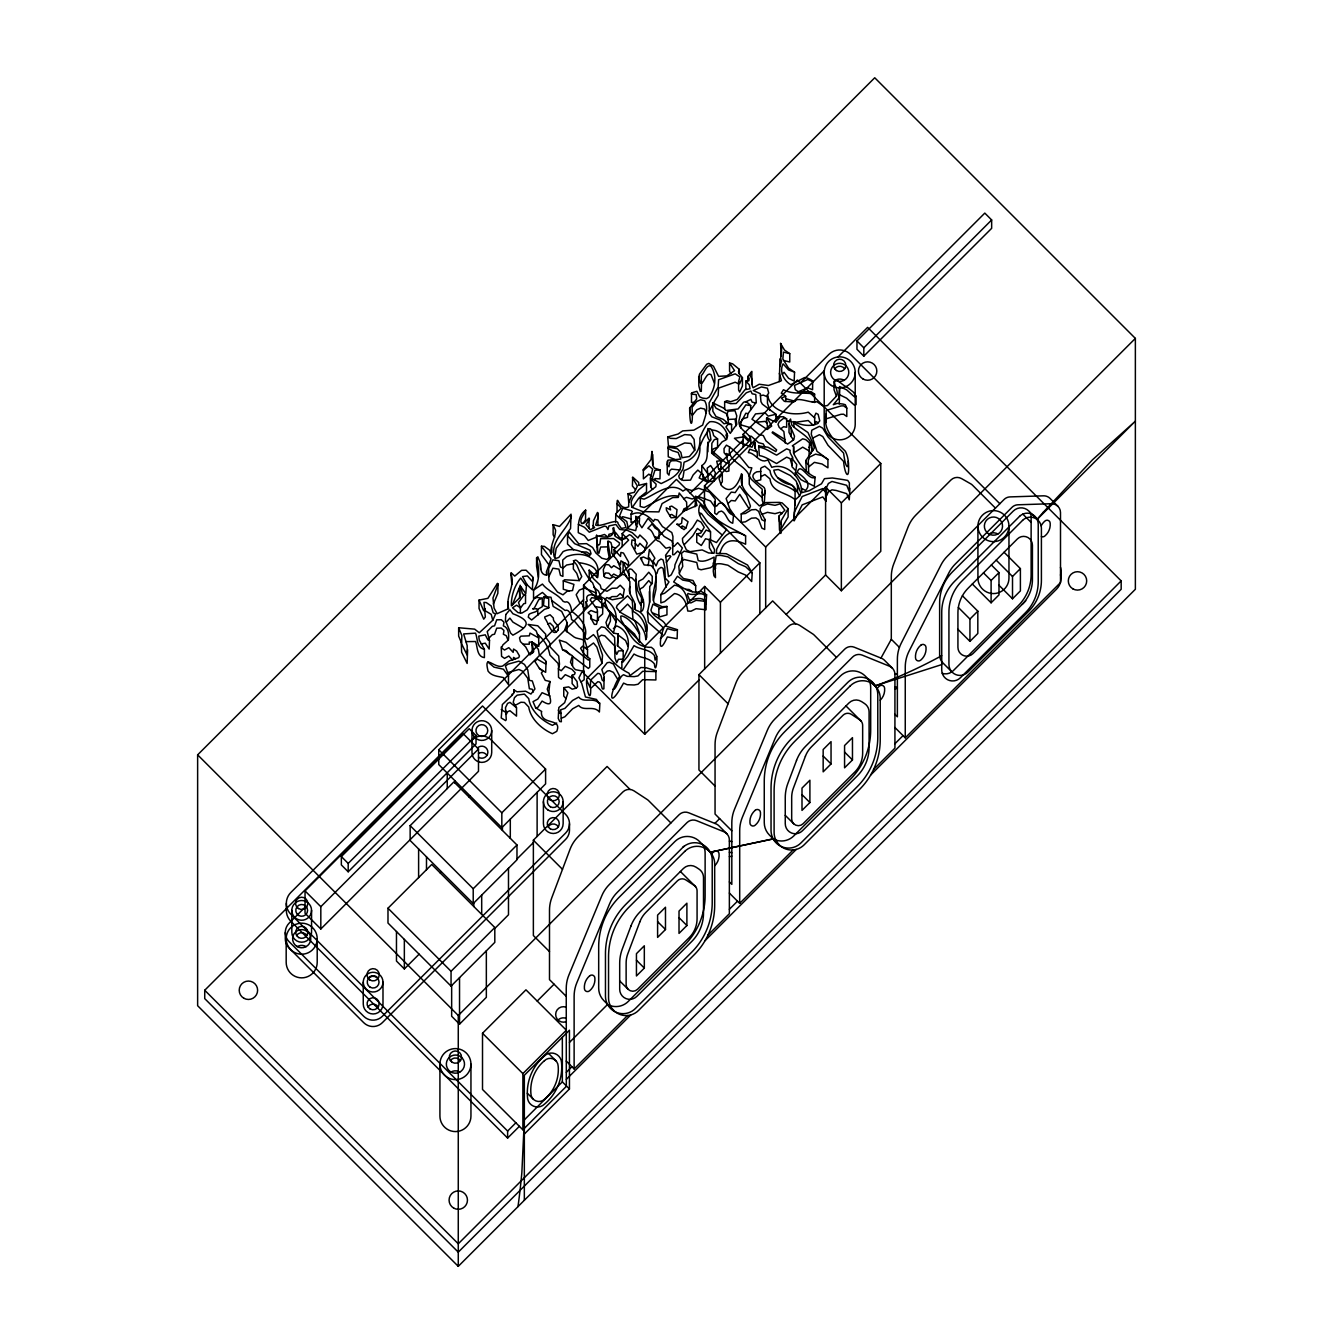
<?xml version="1.0" encoding="UTF-8"?>
<svg xmlns="http://www.w3.org/2000/svg" width="1333" height="1333" viewBox="0 0 1333 1333"><rect width="100%" height="100%" fill="white"/><g stroke="black" fill="none" stroke-linecap="round" stroke-linejoin="round"><path stroke-width="1.5" d="M629.892 593.652L629.892 581.588L625.127 575.173L622.494 574.306L616.846 578.389L613.313 576.706L609.947 578.655L604.749 577.272L603.882 575.823L603.299 569.574L605.599 564.542L608.864 564.842L611.464 567.708L613.763 565.709L619.645 569.258L620.445 568.108L617.429 560.576L611.697 553.028L611.747 545.514L610.914 542.581L608.448 541.081L607.665 549.579L609.364 558.277M801.333 488.211L805.449 490.411C812.613 483.829 802.583 476.164 797.317 472.332C800.3 460.885 808.664 481.596 815.146 477.231C804.882 472.382 798.734 463.168 793.668 453.537L793.618 446.605L792.335 445.839L802.699 438.807L805.815 439.69L809.481 442.873L809.064 455.353M629.892 586.57C626.86 595.001 637.124 600.55 634.958 609.031L636.058 610.347C644.389 612.23 647.655 623.744 646.522 631.459L645.739 631.392C645.689 623.194 640.54 615.046 633.192 611.48L632.192 600.766L627.576 595.768L617.129 605.365L616.396 607.598L620.262 612.314L634.825 620.678L639.457 632.708L639.557 642.373L634.441 633.925L625.344 625.844M826.11 422.544L826.143 410.481L840.973 405.932L843.622 405.849L846.788 408.131L846.788 416.496L843.622 414.213L840.973 414.296L826.143 418.845M548.696 564.476L541.448 554.595L541.448 546.23L544.381 546.38L549.763 550.329L551.129 554.228C549.796 545.397 555.478 538.649 555.594 530.217L553.112 524.652L559.527 526.452L571.041 514.188L570.557 528.468L556.194 548.263L554.795 557.694M648.105 565.675L649.388 557.877L653.053 563.342M839.79 394.885L846.572 398.167L854.27 405.032L856.069 404.599L856.069 396.251L854.27 396.667L846.572 389.803L839.523 386.52L838.707 398.234L833.292 404.732L837.241 403.382L843.006 404.066L845.339 404.732L846.788 408.131M779.322 381.555L779.738 367.042L781.571 361.076C778.872 357.444 783.671 349.729 780.571 343.431L784.487 350.046L789.753 353.645L789.753 362.009L783.921 360.527M640.69 604.849C634.941 595.934 635.274 584.437 636.274 574.306L631.842 569.424L629.859 568.874L628.676 569.924L629.226 575.506C627.726 570.941 618.779 556.511 628.376 565.809L628.593 562.059L623.461 553.045L620.911 552.445L620.511 556.444L614.063 549.546L619.162 544.914L619.562 542.998L613.597 538.565L600.633 538.665L599.85 544.131L598.9 544.964L597.017 544.097L597.534 552.129M792.319 485.545L795.718 488.944C798.317 497.509 798.317 483.462 795.718 480.58L790.386 475.548L778.305 469.516L773.79 470.166C775.689 478.664 783.621 483.629 791.685 484.929L793.951 487.195L795.068 491.327C786.753 483.896 771.64 484.496 770.007 470.566L764.859 466.2L761.693 467.583L760.71 468.416L760.776 479.847L755.994 481.013M826.143 413.946C822.244 430.259 835.224 441.223 845.339 451.221C851.52 463.417 846.722 477.764 843.589 453.053L828.026 436.941L822.778 428.193L819.428 426.327L811.764 430.209L811.264 434.125L816.979 451.304L827.926 459.452L827.926 467.816L822.044 464.001L814.38 462.351L808.664 466.967M653.053 567.791L653.053 561.16L654.886 558.21L649.388 549.513L648.088 559.077L643.489 557.011L640.39 557.944L644.139 564.925L650.971 565.492C662.884 575.673 649.154 590.986 654.303 603.183L662.134 606.682L666.95 606.465L666.95 614.83L658.835 617.112L658.835 608.748L659.918 607.698L652.937 604.166L650.937 610.097C653.103 618.245 664.051 618.529 666.117 626.193L677.414 629.676L677.131 638.707L667.333 636.957C657.586 658.635 659.702 637.191 663.734 628.26L647.521 612.23L649.671 601.983L649.738 586.57L652.187 583.221L652.237 576.323L648.771 572.224L643.006 578.989L638.74 581.238C637.407 591.502 647.338 600.35 642.506 610.514L640.89 611.647L641.573 597.934L637.624 590.702L635.658 579.055M763.376 503.691L762.226 500.358L762.193 489.211L751.229 479.247L749.263 475.814L751.829 467.833L748.813 467.466C742.248 459.518 735.499 449.921 726.418 445.155L724.019 448.571L724.119 452.737L727.385 456.219L726.918 459.002L728.884 462.701L728.884 471.066L726.235 471.549L720.903 467.033M513.472 659.585L513.538 657.402L515.671 658.785M652.737 489.328L650.737 487.278L650.521 477.664L652.653 469.166L648.871 465.784L643.406 470.499L643.339 469.533L651.021 459.568L651.987 451.37L652.67 464.817M740.631 427.91L740.831 422.094L742.431 418.995L747.463 417.379L747.83 413.88L756.228 402.383L755.794 394.518L752.162 393.785L750.829 391.019L746.263 392.835L736.133 403.499L730.567 403.649L724.652 401.683L724.652 409.348M795.101 505.39L795.135 499.892L799.567 496.026L800.9 493.093L797.401 483.929M791.169 436.291L789.003 432.442L789.119 421.111L790.536 419.029L791.819 425.027C799.433 433.508 816.762 438.59 810.697 453.487M617.029 511.739C617.012 486.162 617.096 512.422 628.659 506.807L628.726 502.524L631.625 496.126L627.993 493.743L628.726 502.541M538.382 577.239L536.582 566.208L536.582 557.861L537.832 556.811L538.765 559.194A23.644 23.644 0 0 1 540.032 562.243C540.798 566.992 539.848 574.84 546.747 575.189L546.58 571.557L551.029 558.827L541.448 546.23M598.417 620.212L598.417 617.729L602.633 613.98L602.849 604.882C606.132 597.717 606.365 611.53 610.397 612.647L605.965 622.428L607.215 626.643L613.813 633.192L618.295 633.925L617.379 645.639L623.178 650.704L618.445 650.921L616.729 654.37L614.963 649.638L614.63 637.507L604.815 627.476L601.4 626.827L597.134 631.009C599.6 648.771 612.23 664.934 628.993 673.198L629.826 675.198L630.809 674.981L640.84 667.516L646.105 667.733L655.903 670.749L655.886 679.963L642.706 679.663L637.974 684.262L634.158 684.979L627.093 684.695L623.561 683.096C607.331 712.272 609.614 692.793 619.678 676.264L613.43 664.051L609.631 662.301L607.198 662.701L601.833 669.499L604.099 676.381L603.899 688.744C600.7 691.227 602.899 681.18 597.784 681.73L590.702 688.411C590.919 707.956 584.637 682.596 587.12 678.23L601.883 663.451L602.533 655.203L596.901 638.757L593.485 634.608L587.203 639.423L584.67 637.507C589.036 627.127 579.288 616.662 571.507 611.181C571.574 607.948 569.341 600.1 565.092 602.099L563.143 601.366C557.844 593.735 548.08 591.519 542.431 584.071L533.55 590.136L533.55 598.484L542.431 592.435L546.797 596.501M719.87 553.578C723.652 538.099 734.266 538.932 745.614 544.247L745.614 535.883C730.517 527.068 723.852 535.249 716.787 548.996L716.238 553.312L726.268 553.712L747.546 565.025L752.229 572.94L745.697 566.742L738.232 563.592L727.901 556.844L722.186 555.644A15.429 15.429 0 0 0 716.188 555.644L715.021 562.959L715.471 577.622L713.938 575.773L713.272 571.207L714.138 557.094C709.539 559.46 703.591 562.659 698.192 560.543L696.759 554.111L684.079 551.129L681.513 553.345L682.746 566.408L679.263 573.107M795.218 475.331L796.717 464.501L791.985 458.369L791.985 466.733L795.451 470.416M760.776 471.482L756.761 471.832C746.68 476.564 759.01 483.596 763.359 486.828C767.175 489.044 763.542 500.791 762.226 491.994M811.797 401.55L814.613 402.499L814.613 394.135C804.316 391.969 793.535 395.035 783.437 389.736L781.305 393.168L785.687 396.201L781.455 398.134L784.354 401.35L793.818 401.983L796.967 399.633C802.416 398.867 811.28 402.699 814.63 401.933L816.979 401.783L823.361 406.165L827.493 405.532L836.491 396.084C839.823 390.586 830.842 381.505 836.341 379.888L840.906 383.104A38.14 38.14 0 0 0 847.921 387.786L853.553 392.269L856.069 396.251M597.017 546.763L596.518 535.316C602.583 537.915 616.113 538.882 612.813 528.318L613.763 527.535L615.063 536.249L621.645 540.332L629.476 534.683L631.142 535.483L635.308 539.532L635.108 548.963L634.191 548.48M764.842 519.303L764.692 521.103L761.876 519.753L758.644 511.389L755.944 509.523L751.495 509.806L745.414 513.488L741.231 513.955L741.231 522.319L745.414 521.836L751.495 518.17L755.944 517.887L758.644 519.737L761.876 528.118L764.692 529.468L764.842 519.303L760.243 510.972L760.16 508.639L761.843 506.123L767.441 503.974L775.023 505.324L780.172 503.857L784.854 510.256L779.105 515.888L779.472 529.984L780.871 533.45L781.271 520.52L788.12 508.639L782.154 502.924L779.322 502.391L765.875 502.574L759.36 505.89C751.629 497.909 737.366 487.645 742.298 474.981L741.481 473.748C738.865 483.146 731.667 496.426 721.136 485.229L718.987 478.564L722.303 473.465L718.504 468.599L716.704 461.218L720.903 460.701L720.903 469.066A5.915 5.915 0 0 1 718.854 469.149M461.218 642.239L458.652 636.091L458.652 627.743L474.665 629.143L479.28 632.758L492.843 620.178L495.626 613.913L493.21 612.847L491.227 605.998L486.262 602.549L483.962 602.383L485.329 617.012L483.729 619.178L479.047 608.481L479.047 600.117L487.911 598.334L497.459 583.371L497.859 584.92L492.96 598.017L494.11 608.165L497.109 613.697L508.623 608.614C505.057 596.851 515.738 585.504 510.889 573.873L511.056 572.657L514.771 576.089L521.586 570.341L526.118 570.224L533 577.172L532.367 589.786L526.552 584.221M465.767 641.623L475.514 641.523C477.664 646.055 476.448 656.586 484.396 657.636L484.396 649.271C476.448 648.221 477.664 637.691 475.514 633.175L463.634 633.925L467.2 645.672L467.15 655.086L461.618 643.889L461.835 635.408L458.652 627.743M604.149 677.414L603.899 680.38C600.7 682.863 602.899 672.815 597.784 673.365L590.702 680.047L590.202 687.628L586.97 680.946M596.518 537.116L588.236 540.482L584.471 535.699L578.305 532.683C578.055 524.769 578.405 515.155 585.654 510.139C584.737 514.388 578.772 519.12 581.571 523.586L584.254 522.903L589.069 518.07L589.003 528.235M652.803 454.603L652.937 465.917L654.403 468.116L660.218 469.949L659.952 478.88L654.953 478.58L654.636 480.263M715.504 566.425L716.188 564.009A15.429 15.429 0 0 1 722.186 564.009L727.901 565.209L738.232 571.957L745.697 575.106L751.679 581.538L752.229 572.94M757.294 457.352L757.294 451.904L749.763 449.204L748.296 452.537C754.861 453.07 758.094 461.051 764.592 460.968L767.991 460.052L771.757 467.316C786.937 462.451 801.716 477.764 801.899 492.627L809.114 490.744L821.495 483.779L824.461 478.664L832.309 477.98L843.406 479.647L847.721 480.413L849.388 482.879L849.271 491.51L846.722 485.312L831.975 481.463L828.393 483.496L826.61 487.245L826.06 492.943L822.761 488.578L802.166 496.509L794.351 512.205L794.001 520.853L795.101 500.825M617.029 503.607L621.211 508.123L615.779 513.805L615.613 521.986M747.763 380.871L747.763 376.539L751.845 371.357L749.996 375.739C753.578 379.055 750.479 383.837 753.112 387.736L759.243 384.237L768.475 385.504L780.655 381.121L781.421 380.538L779.322 373.357M571.407 516.021C567.475 530.517 550.579 539.199 554.095 556.561L555.344 558.577L558.777 557.461L563.109 551.595C571.974 547.097 581.538 551.179 589.203 555.761L591.036 553.678L589.986 550.179L574.64 543.664L567.541 535.716L569.258 532.034L578.805 543.881L586.57 543.647L592.568 547.463L595.934 553.045L601.816 558.227L606.815 559.443L610.431 556.577L607.665 541.215M551.829 552.479L551.795 547.063M726.468 423.444L726.318 421.894L723.202 419.378L715.971 416.496L712.838 411.197L712.838 402.833L724.052 408.315L725.968 410.531L738.082 408.948L743.547 402.283L745.58 401.616L748.13 403.199L750.696 405.599L745.847 404.849L741.048 412.03L738.982 420.528C737.849 433.042 755.794 432.325 749.629 446.705M593.068 528.368L593.468 520.736L597.467 512.455L597.934 517.704L595.668 525.069C600.516 527.685 618.612 517.271 618.045 523.686L621.361 528.418L626.077 527.551L624.277 522.486L615.613 514.388M741.998 485.229L742.298 474.981M493.327 604.132L497.859 593.285L497.975 583.637M653.42 600.383L655.953 589.303L656.269 576.356M635.308 539.532L635.108 540.598L631.975 539.915L631.509 544.497L636.791 554.095L643.989 552.229L647.238 543.148L645.539 540.348L639.857 535L637.94 537.999L632.359 532.783L627.376 530.367L619.712 529.434L615.829 524.436L608.931 525.952L607.981 529.534L606.382 526.635L604.499 526.102L589.286 532.2L584.471 527.335L578.305 524.319M597.017 544.097L596.518 535.316M532.5 653.287L531.784 641.706L538.332 649.304L539.265 654.72L545.897 660.985L545.664 663.984L536.999 659.002L534.983 661.568L539.432 668.466L542.848 671.249L541.315 672.982L545.214 680.347L549.946 681.496L548.763 693.343C552.412 703.824 550.796 706.557 542.081 701.058L537.782 707.456L535.633 707.79M749.713 438.074L748.196 440.873L743.931 436.841L734.45 438.274L738.899 442.106L751.995 447.221L754.678 441.206L754.761 447.838L757.294 451.904M694.36 402.333L691.494 402.516L691.494 393.268L692.793 392.519L696.859 391.302L699.758 396.917L702.524 398.084L706.54 398.6L708.923 397.317C715.438 388.503 717.271 375.773 711.022 366.258C706.84 363.492 704.291 373.09 701.308 375.539L701.308 383.038L700.242 382.838L698.859 377.506L699.475 374.173L706.623 364.292L708.756 363.426L713.472 366.192L718.587 376.356L726.868 375.873L734.55 370.641L729.568 362.993L732.6 363.826L739.282 369.324L739.315 373.823L742.431 377.622L742.431 385.987L739.648 392.052L738.599 389.952L738.599 381.588L739.848 376.906L735.199 373.84L718.587 379.755L718.154 387.003L709.106 402.966L709.473 413.647L711.839 416.829L720.253 420.062L723.969 423.794L727.785 422.878L731.584 424.461L731.584 431.309L730.317 433.392L725.952 426.96L727.985 424.394L731.584 424.461M549.946 681.496L547.246 689.111L548.813 693.41M533.05 578.205L532.367 581.421L527.385 575.923L522.536 576.572L526.552 583.837L525.802 593.668L520.72 586.47M506.273 714.421L507.573 711.772L509.956 710.739L516.521 716.121L516.521 707.756L509.956 702.374L507.573 703.407L505.49 707.673L506.273 719.603L505.607 720.62L501.225 717.937L502.341 704.524L512.272 695.143L514.305 692.127L513.805 689.827L517.021 691.794L525.602 691.227L530.951 694.043L534.95 688.961L532.267 680.896L529.351 680.363L527.768 669.916L524.469 664.467L518.937 661.135L507.873 664.201L505.424 666.033L508.456 674.898L508.506 684.679L503.441 677.581C498.042 676.248 491.777 676.214 488.061 671.099C483.479 652.504 494.276 668.983 502.674 666.033L509.506 660.768L518.687 657.669L519.487 655.953L516.687 651.104L513.538 649.038L513.172 652.354L508.823 647.671L504.541 650.021L501.575 647.955L502.891 644.905L508.373 640.023C509.189 635.324 508.673 627.476 503.357 625.86L503.957 622.111L501.258 619.712L496.726 619.828L494.543 625.844L492.327 626.327L487.195 631.592L489.511 640.307L489.178 649.054L485.262 643.189L481.18 643.939M655.903 670.749L655.886 671.599L642.706 671.299L637.974 675.914L634.158 676.631L627.093 676.331L623.561 674.731C618.579 676.647 616.363 690.927 612.78 689.261M678.497 496.209C665.967 493.577 654.87 502.524 644.072 507.506L640.19 506.49L640.44 496.976L644.422 495.476L655.819 486.728L656.136 484.179L650.737 478.914M789.753 353.645L783.471 352.112L782.854 359.077L788.503 368.075L794.568 372.174L788.536 369.924L783.088 363.842C779.039 371.39 783.887 380.688 790.769 384.72L804.499 377.606C808.298 377.122 818.662 384.604 807.731 379.505L794.468 385.404L795.284 389.619L798.434 391.919L811.064 391.669L814.613 394.135M792.469 440.423L793.018 439.157L791.169 436.741L791.219 428.01L789.003 424.077M695.143 506.69L695.609 496.109L703.374 501.275C710.106 520.853 729.901 526.535 745.614 535.883M581.121 681.879L584.154 679.73L584.154 671.365L581.605 672.565L578.889 677.88L581.755 683.479L585.454 696.976L596.401 699.408L599.4 703.641C593.735 696.576 583.587 703.524 578.722 697.076L572.573 700.458L564.859 708.423L560.693 709.789L561.376 721.736L559.76 721.536L558.244 718.404L558.844 707.506L564.675 702.658L567.908 692.81L563.759 687.628L568.658 686.895L572.174 689.161L576.323 688.161L577.589 686.612L577.039 681.546L572.124 675.248L574.506 674.398L575.156 672.765L571.957 669.299L565.275 666.317L561.21 670.766L558.527 668.949L559.493 664.117L558.71 656.019L549.896 646.655C551.862 641.723 544.081 638.74 545.78 634.308L537.766 625.777L528.101 624.411L536.183 630.959L538.649 637.241L538.782 646.322L533.683 642.906M613.38 632.792C617.546 619.178 618.629 609.231 605.265 599.167L606.782 597.534L612.297 599.767L622.844 597.667L624.327 589.486L620.212 585.22L616.962 588.136L611.98 588.27L606.982 591.285L601.2 588.719L600.25 585.204L593.202 578.389L589.203 570.157L597.601 577.706C601.966 557.744 583.104 550.146 566.592 556.661L562.743 560.01L562.909 576.389L560.443 575.356L558.91 569.124L552.895 568.225L548.763 576.772M740.282 423.527L745.847 413.213L747.93 413.713M839.257 403.899L839.79 387.753M699.625 515.038L700.125 513.055L701.441 513.572L707.99 522.686L722.086 534.9M811.247 443.206L809.064 447.488M715.738 568.075C714.838 571.49 712.555 563.359 713.272 562.843M711.622 452.537L713.205 448.954L717.571 447.238L717.587 438.874L713.638 435.624C710.872 421.428 702.991 432.009 709.856 440.873M639.557 634.008C635.091 627.043 630.559 618.695 621.928 615.929L620.778 616.196L621.045 619.995C628.959 631.609 633.742 648.005 651.354 647.321L653.77 649.338L656.669 656.219L655.12 660.118L654.386 655.486C649.104 648.888 640.54 649.887 634.025 645.655L627.56 656.486L622.744 662.284L621.878 661.934L627.876 649.071C629.759 639.357 626.56 629.576 616.696 625.927L613.38 628.526M512.189 605.365L519.503 587.303M519.52 598.1L520.12 585.22L522.486 593.851L525.535 595.035L525.535 603.399L523.786 603.682L520.387 608.065M617.612 645.922L618.295 633.925M782.288 374.29L784.087 372.29L788.536 378.272L794.151 381.055L794.568 372.174M713.638 454.553L713.638 452.27L722.069 441.923L726.718 439.423L727.601 435.774C725.669 427.843 718.22 420.462 709.673 421.778L707.007 424.294A56.536 56.536 0 0 0 699.875 438.207C700.691 449.088 694.826 458.935 684.096 462.168L683.046 468.916L678.747 475.964L679.447 478.48L683.146 480.397L690.494 480.13L693.16 474.931L697.826 470.082L702.974 474.498L703.074 479.997M736.066 420.378L736.749 415.846L735.016 410.731L728.101 411.214L727.268 413.397L728.368 422.961M635.524 489.678L632.409 486.028L632.708 477.081L638.724 482.529L638.74 485.362L646.522 483.479L646.522 491.844L638.774 498.159L632.275 507.44M741.231 513.955L749.496 508.473L750.446 506.123L746.597 495.326L739.748 485.962L735.199 492.593L731.284 492.11L726.118 498.525L729.718 508.739L733.617 514.421L732.733 523.269C726.818 521.57 726.868 513.572 721.503 511.056L718.737 511.972L716.604 514.505L714.721 513.155L715.238 499.275L709.539 492.06L698.575 488.245L692.094 490.577L686.495 488.978L682.879 491.077C670.849 480.863 655.536 494.36 644.072 499.142L640.19 498.125M587.52 656.952L587.52 649.521L582.554 646.222L580.605 648.271L584.071 654.086L589.769 658.685L588.386 660.102L566.142 642.356L559.293 640.107L562.476 649.621L572.44 655.753L570.457 662.151L573.373 667.5L575.406 669.666L584.154 671.365M764.292 503.291L765.059 490.994M781.438 528.385L788.12 517.004L788.12 508.639M781.438 524.469L779.472 521.62L779.105 515.888M608.498 536.483L608.931 534.316L612.43 533.383M709.206 411.064L712.838 404.649M679.747 552.945L677.664 551.046L674.098 554.711L672.682 554.711L672.932 536.449L671.782 532.517L662.468 526.618L657.852 520.02L654.603 519.403L653.437 521.486C648.538 515.704 639.773 510.322 632.225 514.188L631.059 514.071L631.059 522.436L635.741 521.203M621.911 518.104L622.694 516.687L631.059 518.937M660.218 469.949L654.953 470.216L652.204 478.697L661.151 483.579C669.816 479.363 682.329 474.098 680.98 462.318L676.231 460.685L671.515 460.785L669.699 462.451L668.966 466.783L667.3 464.8L667.983 460.152L680.763 459.102L678.114 452.454L672.382 450.737L668.266 448.438L668.116 447.005L677.364 448.788L680.846 452.387L682.063 457.719L689.444 456.503L694.96 449.904L694.093 439.34L690.844 435.075L684.712 434.591L676.198 438.574L670.449 438.357L667.683 436.941L678.064 434.041L682.713 430.892L693.843 430.142L702.674 425.094C704.757 417.262 709.223 408.498 704.64 400.716L700.575 399.783L696.826 401.45L692.044 407.348C693.443 426.577 689.728 430.359 689.661 408.015L696.709 398.967L696.176 394.568L691.494 394.151L691.494 393.268M713.388 403.199L718.154 395.368L718.587 388.12L735.199 382.204L738.599 383.871M533.55 590.136C540.581 580.871 539.015 568.624 536.582 557.861M692.227 414.413L690.361 413.113L689.661 408.015M742.431 377.622L739.648 383.687L738.599 381.588M806.298 471.116L805.815 460.551L814.28 448.155L813.58 444.922L807.981 432.542L794.351 423.244L793.851 421.611C800.983 425.244 809.981 426.927 817.446 423.644L819.762 420.861L818.129 414.33L815.929 413.18L814.613 416.163L814.746 424.644M548.863 607.665L543.497 605.582L544.214 596.501L550.996 597.267L553.128 606.365L561.676 611.43L567.241 622.828L564.725 629.959L574.173 637.091C576.972 639.124 585.07 638.707 585.337 642.106L587.52 649.521M566.958 631.892L567.241 622.828M681.363 527.918L682.179 525.885L685.962 527.968L688.045 521.72L682.179 517.521L681.63 523.169L679.33 524.486L676.697 524.086L683.996 529.651L685.912 528.035M646.522 483.479L638.774 489.794L632.492 498.509L631.109 502.041L631.809 507.206L642.773 511.605L658.885 511.889L662.084 503.607L672.715 497.559L678.297 497.442L679.197 492.993L686.578 502.124L686.928 509.789M676.164 517.337L677.014 509.623L671.732 506.09L669.683 506.723L670.599 509.906L666.233 507.723L666.483 510.256L671.082 517.787L676.148 517.354L671.732 514.455L669.683 515.088L670.149 516.004M814.746 424.244L815.929 421.545L818.145 422.794M677.414 629.676L674.615 630.559L667.333 628.593L664.784 634.241L660.352 638.69M485.329 608.648L483.729 610.814L479.047 600.117M643.456 599.85L642.506 602.149L640.69 602.749M695.693 592.019L695.693 585.67L689.661 581.321L682.713 580.072L677.464 576.239L673.665 581.921C681.846 587.07 690.944 594.635 701.258 591.419L706.59 594.768L705.307 595.634C700.325 591.086 693.86 596.484 688.045 593.452L687.378 594.718L689.711 600.533C694.776 598.467 701.924 596.934 706.073 601.4L706.073 609.764L696.059 608.698L690.977 611.23L687.745 611.014C686.795 603.183 683.179 594.735 674.515 593.535L664.567 601.633L660.851 602.899L660.851 594.551L668.966 581.938L665.234 578.139L664.8 567.258L663.068 559.893L660.968 558.994L658.135 561.076L656.086 565.908L653.053 561.16M826.643 495.543L828.393 491.86L831.975 489.828L836.258 490.477L846.722 493.677L849.271 499.875L849.921 488.295M607.681 627.143L610.397 620.995L610.397 612.647M682.746 558.044L678.814 566.258L679.547 574.44L683.429 578.522L693.027 580.505L695.693 585.67M572.457 665.817L572.723 656.902M569.208 590.986L563.276 589.236L563.276 580.871L564.592 579.755L579.238 580.621L576.789 573.357L573.357 568.958C572.823 543.814 586.937 579.938 592.519 582.588L596.001 591.619L596.168 595.734M526.552 583.837L525.802 585.304L520.72 578.105C514.555 585.187 510.922 596.734 511.389 605.865L520.003 597.517L519.154 588.519M739.282 369.324L738.465 371.807L739.315 373.823M701.525 383.504C704.54 381.288 706.94 371.757 711.022 374.623L714.421 383.204M880.98 658.069L891.31 639.29L891.31 576.722A35.008 35.008 0 0 1 893.693 564.042L908.073 527.035A35.008 35.008 0 0 1 915.954 514.971L950.929 479.997A8.814 8.814 0 0 1 961.526 478.58L970.674 483.812A8.814 8.814 0 0 1 972.54 485.229L995.434 508.123M603.899 575.839L605.599 572.907L608.864 573.207L611.464 576.073L613.763 574.056L618.695 576.706M598.45 637.074L601.4 635.191L604.815 635.841L614.63 645.872L614.963 658.002L616.729 662.734L618.445 659.285L622.961 659.168M666.317 562.343L670.816 556.511L669.916 555.611L665.85 556.561M720.736 483.996L722.303 481.83L722.303 473.465M589.553 518.97L586.087 524.735L590.252 529.734L594.601 527.618L593.068 525.485M582.938 523.569L585.537 519.787L585.654 510.139M631.059 514.071L632.309 511.489L631.275 510.656L622.694 508.323L619.495 516.104L626.81 521.586L628.343 528.818L635.674 530.651L637.807 521.103L635.741 516.438L639.59 517.987L639.223 523.552L641.906 527.785L648.021 518.42L659.069 530.467L659.069 538.832L655.153 536.549M652.67 612.947L658.835 615.396M506.273 711.239L505.607 712.255L501.225 709.573M506.357 622.078L509.889 618.112L512.905 622.111L523.202 628.093M794.368 520.536L802.166 504.874L822.761 496.926L826.06 501.308L826.643 488.661M537.749 609.298L542.314 606.665L542.314 598.3L538.715 599.717L534.333 608.065L532.65 608.914L536.616 608.731C539.932 612.147 531.151 612.18 528.884 614.513L528.285 617.196L531.634 619.995L544.514 609.314L548.746 607.965L548.713 598.534L543.497 597.234M681.246 479.763L683.046 477.281L684.096 470.532C694.826 467.3 700.691 457.452 699.875 446.572A56.536 56.536 0 0 1 707.007 432.642L707.84 431.859M745.78 401.85L750.829 399.383L752.162 402.133L755.811 403.016M579.238 580.621L581.755 576.572L576.789 564.992L573.357 560.593M623.611 669.149L634.025 654.02C640.54 658.252 649.104 657.252 654.386 663.851C655.403 675.065 657.752 659.485 656.669 656.219M594.901 606.548L601.8 607.715L601.8 599.35L591.802 597.651L590.152 599.917L597.251 609.331L597.451 611.88L596.084 612.48L590.936 610.497L588.053 612.797L591.352 615.679L590.619 617.796L594.335 624.377L596.468 624.361L598.417 617.729M686.928 507.54L683.912 508.856L682.929 511.472L697.009 505.474L695.11 498.275M701.775 473.198L701.775 465.6C711.772 459.485 703.357 445.455 710.939 439.84L709.673 431.659L707.84 428.51M666.95 606.465L658.835 608.748M769.941 410.481L767.458 403.299L767.458 394.935L768.708 393.035L767.391 388.186L761.426 386.953L753.312 390.519L760.26 393.668L760.96 401.65L762.326 404.132L775.939 414.296L775.939 421.961M692.227 415.479L696.826 409.798L700.575 408.148L704.64 409.064L706.273 413.247M619.795 611.964L627.576 604.116L632.192 609.131L633.008 619.495M731.517 431.392L736.799 424.327L736.066 419.212M725.519 454.586L726.418 453.503L729.784 455.103M489.511 640.307L487.928 639.923L485.262 634.825L478.78 636.108L479.23 640.09L484.396 649.271M488.495 638.54L492.327 634.691L494.543 634.208L496.726 628.193L501.258 628.06L503.957 630.476L503.357 634.225L506.307 635.774L508.056 640.307M549.879 695.943L542.081 692.693L537.782 699.092L533.017 701.658L535.666 707.856L541.698 711.489L541.381 712.505C541.415 725.669 562.376 717.471 556.744 731.35L552.412 733.717C541.498 728.918 530.551 718.87 528.718 707.007L524.402 702.458L520.953 702.241L515.288 705.29M684.246 544.647L692.743 535.899L697.359 528.451L701.558 531.367M569.441 1042.439L607.565 1004.482A17.512 17.512 0 0 0 628.26 1001.45L684.545 945.164A70.249 70.249 0 0 0 705.124 895.493L705.124 853.12A17.512 17.512 0 0 0 703.191 845.122L703.024 844.805M197.634 754.845L874.731 77.764L1135.366 338.399L1135.366 589.269L458.269 1266.35L197.634 1005.715L197.634 754.845L458.269 1015.479L458.269 1266.35M622.178 546.563L622.178 533.633L676.431 479.397L759.843 562.809L759.843 613.73M698.942 680.03L644.739 734.233L583.554 673.065L583.554 585.204L628.643 540.098L622.178 533.633M743.131 447.221L743.131 434.291L797.367 380.055L880.78 463.467L880.78 551.329L841.356 590.752L825.594 574.973L825.594 487.112L841.356 502.891L841.356 590.752M583.554 599.767L290.844 892.477A15.396 15.396 0 0 0 290.844 914.255L507.623 1131.05L507.623 1138.065L519.387 1126.318M690.177 493.143L743.131 440.19M800.317 383.004L828.826 354.478A15.396 15.396 0 0 1 850.604 354.478L999.833 503.707M438.757 749.746L482.513 705.99L545.597 769.058L545.597 783.887L501.825 827.643L438.757 764.575L438.757 749.746L501.825 812.813L501.825 827.643M704.49 507.456L704.49 485.862L749.596 440.756L743.131 434.291M838.057 356.944L867.633 327.368L1121.17 580.905L1121.17 589.269L458.269 1252.154L204.732 998.617L204.732 990.252L824.277 370.724M305.04 890.927L462.734 733.233L478.497 749.013L478.497 771.307L320.82 928.984L305.04 913.222L305.04 890.927L320.82 906.69L320.82 928.984M341.348 856.552L469.183 728.718L476.031 735.583L476.031 743.947L348.196 871.782L341.348 864.917L341.348 856.552L348.196 863.417L348.196 871.782M856.969 340.931L984.804 213.097L991.652 219.962L991.652 228.326L863.817 356.161L856.969 349.296L856.969 340.931L863.817 347.796L863.817 356.161M348.196 863.417L476.031 735.583M863.817 347.796L991.652 219.962M305.04 907.223L289.144 923.136A13.163 13.163 0 0 0 289.144 941.731L363.726 1016.313A13.163 13.163 0 0 0 382.338 1016.313L565.642 833.008A13.163 13.163 0 0 0 565.642 814.413L491.061 739.832A13.163 13.163 0 0 0 472.449 739.832L470.882 741.398M320.82 906.69L478.497 749.013M410.147 825.66L453.903 781.904L516.971 844.989L516.971 859.818L473.215 903.574L410.147 840.49L410.147 825.66L473.215 888.744L473.215 903.574M468.783 796.801L469.899 795.701M644.739 734.233L644.739 646.372L704.657 586.453L720.42 602.233L720.42 653.137M387.986 908.223L431.742 864.45L494.81 927.535L494.81 942.364L451.054 986.12L387.986 923.036L387.986 908.223L451.054 971.29L451.054 986.12M765.675 607.881L765.675 547.03L825.594 487.112M440.09 872.815L441.273 871.632M501.825 812.813L545.597 769.058M720.42 602.233L759.843 562.809M841.356 502.891L880.78 463.467M473.215 888.744L516.971 844.989M396.468 931.517L396.468 961.06L404.349 968.941L419.112 954.178M549.496 951.645L533.367 935.533L533.367 840.19L607.082 766.475L630.042 789.436M715.055 786.087L698.942 769.957L698.942 674.631L772.657 600.916L795.618 623.877M516.971 859.002L533.367 842.606M786.153 614.413L825.594 574.973M451.054 971.29L494.81 927.535M494.81 928.468L508.49 914.788L508.49 868.283M458.269 1015.479L1135.366 338.399M451.654 985.52L451.654 1016.246L459.535 1024.144L486.345 997.334L486.345 950.829M482.513 1033.258L525.952 989.819L566.325 1030.192L522.886 1073.632L522.886 1129.817L482.513 1089.461L482.513 1033.258L522.886 1073.632M554.061 984.204L537.949 1000.333A15.046 15.046 0 0 0 537.232 1001.1M714.855 823.411L719.637 818.645M998.984 572.607L998.984 594.901L991.102 602.799L991.102 580.488L998.984 572.607L991.352 564.975M977.822 611.181L977.822 633.475L969.941 641.356L969.941 619.062L977.822 611.181L962.409 595.768M1020.395 568.608L1020.395 590.902L1012.513 598.784L1012.513 576.489L1020.395 568.608L1004.066 552.262M665.484 929.518L657.602 937.399L657.602 915.105L665.484 907.223L665.484 929.518L657.602 921.636M831.042 763.942L823.161 771.84L823.161 749.529L831.042 741.648L831.042 763.942L823.161 756.061M644.322 968.091L636.441 975.973L636.441 953.678L644.322 945.78L644.322 968.091L636.441 960.193M686.895 925.519L679.014 933.4L679.014 911.089L686.895 903.207L686.895 925.519L679.014 917.621M809.897 802.516L801.999 810.397L801.999 788.103L809.897 780.222L809.897 802.516L801.999 794.635M852.47 759.943L844.572 767.825L844.572 745.53L852.47 737.649L852.47 759.943L844.572 752.062M1025.777 600.8L972.957 653.62A8.814 8.814 0 0 1 957.927 647.388L957.927 612.913A35.008 35.008 0 0 1 968.175 588.153L1017.396 538.932A8.814 8.814 0 0 1 1032.425 545.164L1032.425 579.638A35.008 35.008 0 0 1 1022.178 604.399M507.623 1131.05L515.871 1122.803M566.325 1072.349L571.924 1066.75M729.368 909.306L737.482 901.191M894.926 743.731L903.058 735.616M566.242 1061.068L574.123 1068.949L627.56 1015.529M707.99 935.1L729.368 913.722L729.368 839.923A8.814 8.814 0 0 0 723.886 831.759L696.576 820.661A8.814 8.814 0 0 0 687.028 822.594L617.262 892.377A35.125 35.125 0 0 0 609.648 903.724L576.822 982.771A35.125 35.125 0 0 0 574.123 996.234L574.123 1068.949M729.368 893.06L739.698 903.391L793.118 849.971M873.548 769.524L894.926 748.146L894.926 674.365A8.814 8.814 0 0 0 889.444 666.2L862.151 655.086A8.814 8.814 0 0 0 852.603 657.019L782.821 726.802A35.125 35.125 0 0 0 775.223 738.165L742.381 817.196A35.125 35.125 0 0 0 739.698 830.676L739.698 903.391M905.257 737.832L1060.501 582.588L1060.501 512.522A8.814 8.814 0 0 0 1051.404 503.724L1017.895 504.79A8.814 8.814 0 0 0 1011.947 507.373L955.278 564.042A35.008 35.008 0 0 0 948.829 572.94L909.056 651.187A35.008 35.008 0 0 0 905.257 667.05L905.257 737.832L894.926 727.501M562.343 1037.291L562.343 1081.863L524.336 1119.853L521.853 1172.607A746.113 746.113 0 0 1 517.987 1206.632M566.325 1079.363L630.726 1014.98M705.107 940.598L796.284 849.404M870.666 775.023L1056.502 589.186A15.396 15.396 0 0 0 1061.018 578.305L1061.018 571.274M522.886 1129.817L566.325 1086.378L566.242 988.353A35.125 35.125 0 0 1 568.941 974.89L601.766 895.843A35.125 35.125 0 0 1 609.364 884.479L679.147 814.696A8.814 8.814 0 0 1 688.694 812.78L715.988 823.877A8.814 8.814 0 0 1 718.904 825.81L726.785 833.692M524.336 1134.05L569.441 1088.961L569.441 1030.192L524.336 1075.298L524.336 1200.283M1121.17 580.905L458.269 1243.789L204.732 990.252M683.579 498.742L686.495 497.342L692.094 498.942L695.159 498.075M603.632 674.465L607.198 671.066L609.631 670.666L613.43 672.399L617.779 679.43M793.618 453.003L802.699 447.172L809.064 450.887M683.296 846.938L626.043 904.124A70.249 70.249 0 0 0 605.465 953.795L605.465 996.168A17.512 17.512 0 0 0 635.358 1008.548L691.644 952.245A70.249 70.249 0 0 0 712.222 902.591L712.222 860.218A17.512 17.512 0 0 0 684.329 846.122L683.296 846.938L684.329 846.122M727.901 503.591L731.284 500.475L735.199 500.941L739.748 494.326L749.079 508.773M562.909 568.225L566.592 565.025L573.357 563.792M682.746 560.643L684.079 559.477L696.759 562.476L698.192 568.891L701.141 569.774L710.322 567.791L713.272 565.892M760.776 476.714L764.859 474.565L770.007 478.93C771.64 492.86 786.753 492.26 795.068 499.692L795.085 490.227M780.921 428.709L783.571 426.71L786.653 427.243L786.653 418.879L783.537 416.779L780.072 416.746L776.206 421.911C766.225 419.712 765.059 410.881 767.808 428.743M697.659 497.326L698.575 496.592L710.539 500.958L714.455 506.54M708.323 475.631L710.589 473.881L714.421 479.513M717.587 438.874L714.355 439.607L711.872 443.306L711.655 453.187L720.903 460.701M556.744 723.003L552.412 725.352C541.498 720.553 530.551 710.506 528.718 698.642L524.402 694.093L517.171 695.176L514.471 697.676L513.205 702.274L516.521 707.756M677.314 584.704L679.014 585.637M762.243 514.238L767.441 512.339L775.023 513.688L780.172 512.222L781.854 513.772M586.12 607.615L586.12 601.75L587.286 601.066C583.637 590.936 598.45 595.068 601.8 599.35M733.617 514.421L732.733 514.921C726.818 513.205 726.868 505.207 721.503 502.691L718.737 503.607L716.604 506.14L714.721 504.79L714.455 501.658M608.748 598.684L611.98 596.634L616.962 596.501L620.212 593.585L623.477 596.684M525.535 595.035L523.786 595.318L518.504 602.566L520.387 607.815L520.387 612.93M798.084 391.802L807.731 387.87L812.58 389.719L812.68 380.888M726.685 433.425L725.952 435.324L727.102 437.407M807.065 481.246L805.449 482.046L800.933 479.58L795.218 472.432M639.507 589.219L643.006 587.353L648.771 580.588L651.67 584.021M724.652 401.683L727.035 400.716L730.667 401.716L737.249 399.45L745.047 389.653L750.012 388.769L749.329 384.954L745.863 381.071L748.913 380.705L749.179 378.355L747.763 376.539M547.863 623.977L550.079 623.128L553.328 626.377L553.812 629.793L556.444 631.942M712.505 553.145L709.389 547.746L709.389 539.382L716.471 542.564L726.452 529.784L707.99 514.321L700.125 504.69C694.993 515.454 706.023 523.402 710.539 531.884L710.539 539.548M613.68 1010.447L603.832 1000.6A17.562 17.562 0 0 1 598.684 988.17L598.684 946.83A70.249 70.249 0 0 1 619.262 897.159L674.831 841.59A17.562 17.562 0 0 1 699.658 841.59L710.289 852.22L773.14 838.907A17.512 17.512 0 0 0 793.818 835.891L850.121 779.588A70.249 70.249 0 0 0 870.682 729.917L870.682 687.545A17.512 17.512 0 0 0 868.599 679.247L875.381 685.779L941.731 664.6M812.73 438.09L819.428 434.691L822.778 436.558L828.026 445.289L843.589 461.418C844.855 475.798 850.087 481.746 848.255 461.268M599.417 536.099L604.499 534.45L607.531 536.699M660.851 594.551L664.567 593.268L674.515 585.17C683.179 586.387 686.795 594.818 687.745 602.649L690.977 602.866L696.059 600.333L706.073 601.4M760.493 395.601L763.326 395.118L767.458 396.784M507.973 672.532L518.937 669.483L522.369 671.049L527.768 678.28L529.351 688.728L532.267 689.261L533.433 691.977M706.073 603.782L706.59 594.768M629.259 577.389L631.842 577.772L635.658 581.721M710.289 852.22L773.14 838.907A17.512 17.512 0 0 0 800.916 842.973L857.219 786.687A70.249 70.249 0 0 0 877.78 737.016L877.78 694.643A17.512 17.512 0 0 0 847.905 682.263L791.602 738.565A70.249 70.249 0 0 0 771.041 788.236L771.041 830.609A18.262 18.262 0 0 0 773.173 838.89M775.939 414.296L768.108 416.113L765.275 413.03L755.561 413.897L751.962 419.212L767.075 429.476L771.707 426.043L766.908 417.629M579.305 562.709C587.286 563.926 598.917 566.492 596.967 577.289M728.884 462.701L726.235 463.184L713.638 452.27M614.663 533L615.829 532.8L619.712 537.799L625.044 538.732M523.469 644.172L529.318 644.189L529.218 642.056L531.784 642.156M709.389 539.732L705.54 538.765L701.308 545.514L696.742 542.248L696.742 533.883L700.708 533.117L704.241 527.318L701.058 522.186L697.359 520.087L692.743 527.535L682.446 538.449L682.713 541.948L686.378 549.829L689.977 551.679L702.158 549.929L708.589 552.945L714.055 553.228L714.605 549.796L709.389 539.382M786.653 418.879L783.571 418.345L779.288 421.678L777.972 424.344L779.188 427.36L783.871 431.575L785.17 443.006M627.993 493.743L634.258 492.377L637.374 486.045L632.409 477.664M757.194 422.111L765.275 421.378L766.908 423.178M607.665 546.863L600.633 547.03L598.9 553.312L597.534 552.462L597.534 544.097M791.985 465.117L790.136 458.669L786.687 457.169L776.622 463.501C771.374 461.051 765.825 456.602 759.343 455.553L758.71 446.005L767.991 447.255L775.839 451.587L776.639 449.871L765.992 440.856L763.276 435.541L758.594 434.325L751.295 427.926L740.631 424.81M581.821 551.995L586.57 552.012L590.486 554.511M711.389 430.126C717.437 429.609 723.036 434.325 725.769 439.44M485.329 610.847L491.227 614.363L492.76 620.278M749.613 436.158L751.295 436.291L758.594 442.689L763.276 443.906L764.792 446.755M537.299 634.108C543.997 639.54 548.313 646.455 549.896 655.02L558.027 663.367L558.727 667.083M685.762 589.319L689.094 589.469L692.427 591.669M561.376 718.22L564.859 716.787L572.573 708.823L578.722 705.44C583.587 711.889 593.735 704.924 599.4 712.005L599.9 703.124M814.746 417.979L808.231 412.164C793.268 416.496 770.957 412.847 767.458 394.935M561.376 713.372L559.76 713.172L558.244 710.039M791.202 421.711L793.851 422.078M795.284 422.278L808.231 420.528L813.13 425.227M786.653 420.878L789.103 421.328M702.974 474.498L700.908 474.215L699.142 477.914L707.29 482.029L714.371 480.78L715.404 472.665L710.589 465.517L707.223 468.133L708.323 481.78M591.352 618.912L596.084 620.845L597.451 620.245L597.451 611.88M657.152 528.251L664.084 536.416L671.782 540.881L672.732 543.731M542.314 598.3L536.982 597.384L534.083 598.734L527.218 609.864L521.836 613.113L518.07 612.647L512.505 607.765L516.554 605.182L520.387 607.815M611.93 546.763L615.496 548.063M562.576 649.704L566.142 650.704L569.957 654.72M674.581 459.352L668.266 456.802L668.116 447.005M572.607 656.436L588.386 668.45L589.769 667.05L589.769 658.685M785.687 398.667L794.868 401.25M791.985 458.369C795.251 459.185 788.519 452.987 790.136 450.304L786.687 448.821L776.622 455.136C771.374 452.687 765.825 448.238 759.343 447.188L758.71 446.005M563.276 580.871L573.923 584.371L572.54 590.536L567.208 591.169L562.993 594.835L557.511 592.069L549.046 581.205L548.663 575.189L548.696 568.541L552.895 559.86L558.91 560.76L560.443 566.992L562.909 568.025M749.263 475.981C745.614 464.451 725.752 461.218 729.784 446.972M777.839 477.681L791.519 484.862M596.168 593.018L584.454 587.986L579.338 590.119L576.173 594.701L579.422 602.133L582.771 604.665L582.671 606.432L584.92 608.881L587.303 606.032L586.12 601.75M634.091 620.212C640.84 624.177 645.739 631.792 645.739 639.757L646.738 637.174L646.738 624.261M605.365 598.934L601.2 597.084L598.417 591.036L593.951 587.336M539.432 668.466L545.664 672.332L546.063 661.818M659.069 530.467L655.07 528.101L652.087 523.919L647.838 528.335C654.62 530.851 653.103 540.282 659.652 541.615L665.85 548.196L669.916 547.246L670.816 548.146L665.567 555.244L668.466 576.622L671.232 574.856L674.648 567.991L674.998 564.725L682.329 547.946L677.664 542.698L674.098 546.347L672.682 546.347L672.365 544.714M710.539 531.884L706.19 530.034L701.308 537.149L696.742 533.883M618.129 634.991L625.577 640.573L627.926 646.222M552.012 600.7L565.092 610.464C569.341 608.465 571.574 616.313 571.507 619.545L574.64 621.345L579.388 627.127A14.03 14.03 0 0 1 585.004 636.691M679.847 469.966L671.515 469.149L669.699 470.816L668.966 475.148L667.3 473.165L667.15 461.268M827.926 459.452L822.044 455.636L815.546 454.136L809.581 457.119L808.265 460.635L808.664 472.965M586.187 647.105L587.203 647.788L593.485 642.973L596.901 647.122L601.933 663.118M702.991 475.614L707.723 481.929M807.065 482.579L814.313 486.262L815.146 477.231M778.505 418.045L775.939 415.996M785.17 439.623L772.657 431.859L772.157 432.742L787.586 444.072L793.835 439.673L794.501 436.174L791.169 428.376M538.782 637.974L530.001 633.075L529.318 635.824L520.886 636.158L519.503 637.841L520.37 641.54L525.735 646.988L529.901 654.936L533.733 651.62L531.784 641.706M808.664 464.817L806.298 462.784L805.815 460.551M635.308 543.364L637.94 546.347L639.857 543.347L645.005 548.213M797.401 491.727L799.617 495.976M610.231 612.38L616.129 621.828M651.337 476.248L648.871 474.131L643.406 478.847L643.339 469.533M1057.919 506.29L1050.037 498.409A8.814 8.814 0 0 0 1043.522 495.826L1010.014 496.909A8.814 8.814 0 0 0 1004.066 499.492L947.396 556.161A35.008 35.008 0 0 0 940.931 565.059L901.175 643.306A35.008 35.008 0 0 0 897.376 659.168L897.376 716.787L894.926 714.338M1038.174 520.387L1028.876 511.072A11.031 11.031 0 0 0 1013.263 511.072L952.495 571.84A43.922 43.922 0 0 0 939.632 602.916L939.632 655.07A11.031 11.031 0 0 0 942.864 662.868L952.162 672.182M1022.828 514.105L1031.125 522.403M996.184 560.143L1012.513 576.489M998.984 585.254L1012.513 598.784M983.471 572.857L991.102 580.488M972.324 584.004L991.102 602.799M958.344 607.465L969.941 619.062M957.927 629.343L969.941 641.356M891.31 639.29L899.408 647.388M892.36 668.133L884.462 660.252A8.814 8.814 0 0 0 881.563 658.319L854.27 647.205A8.814 8.814 0 0 0 844.722 649.138L774.94 718.92A35.125 35.125 0 0 0 767.341 730.284L734.5 809.314A35.125 35.125 0 0 0 731.817 822.794L731.817 884.362L729.368 881.913M704.49 485.862L765.675 547.03M875.081 685.878L865.234 676.031A17.562 17.562 0 0 0 840.39 676.031L784.82 731.6A70.249 70.249 0 0 0 764.259 781.271L764.259 822.611A17.562 17.562 0 0 0 769.391 835.025L779.255 844.889M836.474 657.386L814.18 635.091A8.814 8.814 0 0 0 812.78 633.958L799.5 625.26A8.814 8.814 0 0 0 788.436 626.393L743.681 671.166A35.125 35.125 0 0 0 735.649 683.629L717.321 732.284A35.125 35.125 0 0 0 715.055 744.664L715.055 814.063L731.817 830.826M845.972 705.94L861.185 721.153M698.942 674.631L728.068 703.757M583.554 585.204L644.739 646.372M785.254 815.329L793.652 823.727M670.899 822.944L648.621 800.666A8.814 8.814 0 0 0 647.205 799.517L633.925 790.819A8.814 8.814 0 0 0 622.878 791.969L578.105 836.741A35.125 35.125 0 0 0 570.074 849.188L551.745 897.842A35.125 35.125 0 0 0 549.496 910.222L549.496 979.638L566.242 996.384M680.397 871.499L695.626 886.728M533.367 840.19L562.493 869.316M619.695 980.905L628.093 989.286M548.596 1053.47L555.944 1060.818M562.343 1081.863L569.441 1088.961M527.318 1093.227L533.233 1099.142M507.623 1138.065L290.844 921.286A15.396 15.396 0 0 1 286.328 910.389L286.328 903.374M512.422 659.968L508.823 656.019L504.541 658.385L501.575 656.319L501.208 646.922M666.017 587.37L663.068 568.241L660.968 567.358L658.135 569.441L656.919 573.49L655.753 573.657M618.279 562.093L620.511 564.809L620.911 560.81L624.944 563.259M572.124 677.831L565.275 674.681L561.21 679.13L559.91 678.43L558.527 677.297L558.394 667.816M573.59 549.713L567.541 544.081L567.541 535.716M662.201 634.391L648.305 622.311L647.455 611.464M708.323 474.298L701.775 465.6M730.984 373.557L729.568 371.34L729.568 362.993M508.506 676.314L503.441 669.216L494.026 667.15L487.811 662.001M566.025 698.675L563.759 695.993L563.759 687.628M762.193 497.576L751.229 487.611L749.263 484.179L749.263 475.814M554.745 537.216L553.145 534.916L553.112 524.652M712.838 402.833L715.971 408.148L726.318 413.53L728.368 419.445L735.016 419.095L736.016 425.81M811.247 447.488L812.73 450.737M637.024 526.885L635.741 524.802L635.741 516.438M576.123 688.228L572.124 683.612L572.124 675.248M781.371 356.294L780.571 343.431M511.839 584.454L510.889 573.873M650.737 486.578L650.521 477.664M590.586 580.705L589.203 578.522L589.203 570.157M740.248 423.161L740.282 426.743M694.66 450.271L690.844 443.439L684.712 442.956L676.198 446.938L668.45 445.972L667.683 436.941M626.727 576.739L623.094 570.891L623.094 562.526M836.391 396.184L834.041 389.719L834.041 381.355M707.89 451.82L707.79 442.239M649.621 602.366L649.421 591.535M597.9 525.035L598.05 513.022M1008.964 526.102A15.513 15.513 0 0 1 985.687 539.548A15.513 15.513 0 0 1 985.687 512.672A15.513 15.513 0 0 1 1008.964 526.102L1008.964 578.055A15.513 15.513 0 0 1 993.452 593.585A15.513 15.513 0 0 1 977.922 578.055L977.922 526.102M855.219 372.374L855.219 424.327A15.513 15.513 0 0 1 839.707 439.84A15.513 15.513 0 0 1 824.194 424.327L824.194 372.374M834.658 380.355L834.658 381.305M793.851 421.611L793.851 426.677M793.618 446.605L793.618 452.887M785.687 396.201L785.687 401.5M779.838 358.894L779.838 366.692M754.928 442.656L754.928 448.055M752.112 379.822L752.112 384.387M751.845 372.74L751.845 379.039M750.696 405.599L750.696 409.714M745.863 381.071L745.863 389.386M704.657 586.453L704.657 668.916M701.525 381.921L701.308 391.385L700.242 391.186L698.859 385.87L698.709 376.556M641.656 558.56L641.656 559.727M635.058 604.282L635.058 609.148M629.259 574.056L629.259 580.422M623.178 650.704L623.178 658.619M621.878 661.934L621.878 667.85M620.445 568.108L620.445 575.09M614.663 531.067L614.663 535.216M614.063 549.546L614.063 556.561M605.265 599.167L605.265 604.765M591.352 615.679L591.352 619.262M584.67 637.507L584.67 640.457M569.491 823.711L569.491 830.059A13.163 13.163 0 0 1 565.642 839.373L382.338 1022.678A13.163 13.163 0 0 1 363.726 1022.678L289.144 948.096A13.163 13.163 0 0 1 285.295 938.782L285.295 932.434M563.143 801.65L563.143 823.627A9.864 9.864 0 0 1 553.278 833.492A9.864 9.864 0 0 1 543.414 823.627L543.414 801.65M546.58 571.557L546.58 575.156M540.598 563.942L540.598 569.358M537.799 609.664L537.799 615.313M537.116 792.369L537.116 836.457M513.805 689.827L513.805 692.677M512.122 694.16L512.122 695.293M510.306 819.178L510.306 838.324M507.806 601.733L507.806 608.931M502.424 827.06L502.424 830.442M491.71 730.567A9.864 9.864 0 0 1 476.914 739.099A9.864 9.864 0 0 1 476.914 722.019A9.864 9.864 0 0 1 491.71 730.567L491.71 752.528A9.864 9.864 0 0 1 481.846 762.393A9.864 9.864 0 0 1 471.982 752.528L471.982 730.567M481.696 895.093L481.696 914.405M473.798 902.974L473.798 906.523M470.949 1064.117A15.513 15.513 0 0 1 447.671 1077.547A15.513 15.513 0 0 1 447.671 1050.671A15.513 15.513 0 0 1 470.949 1064.117L470.949 1116.071A15.513 15.513 0 0 1 455.436 1131.584A15.513 15.513 0 0 1 439.923 1116.071L439.923 1064.117M467.6 649.721L467.15 663.451L461.618 652.254L461.218 639.623M459.535 977.639L459.535 1024.144M455.12 780.938L455.12 783.138M447.238 773.057L447.238 788.569M426.493 856.852L426.493 869.699M418.612 848.971L418.612 877.581M404.349 939.398L404.349 968.941M382.988 982.138A9.864 9.864 0 0 1 368.191 990.686A9.864 9.864 0 0 1 368.191 973.59A9.864 9.864 0 0 1 382.988 982.138L382.988 1004.099A9.864 9.864 0 0 1 373.123 1013.98A9.864 9.864 0 0 1 363.259 1004.099L363.259 982.138M317.204 938.699A15.513 15.513 0 0 1 293.943 952.129A15.513 15.513 0 0 1 293.943 925.252A15.513 15.513 0 0 1 317.204 938.699L317.204 962.326A15.513 15.513 0 0 1 301.691 977.855A15.513 15.513 0 0 1 286.178 962.326L286.178 938.699M311.555 910.372A9.864 9.864 0 0 1 296.759 918.92A9.864 9.864 0 0 1 296.759 901.824A9.864 9.864 0 0 1 311.555 910.372L311.555 932.334A9.864 9.864 0 0 1 301.691 942.214A9.864 9.864 0 0 1 291.827 932.334L291.827 910.372M834.675 368.858A6.132 6.132 0 0 1 844.739 368.858M368.091 978.289A6.132 6.132 0 0 1 378.155 978.289M450.404 1060.601A6.132 6.132 0 0 1 460.468 1060.601M989.003 534.033A8.581 8.581 0 0 1 997.884 534.033M835.258 380.288A8.581 8.581 0 0 1 844.139 380.288M297.259 946.63A8.581 8.581 0 0 1 306.14 946.63M450.987 1072.049A8.581 8.581 0 0 1 459.868 1072.049M1060.501 567.308A15.396 15.396 0 0 1 1060.501 575.239M1030.609 513.655A10.931 10.931 0 0 1 1031.125 516.971L1031.125 574.64A43.922 43.922 0 0 1 1018.262 605.699L953.278 670.682A10.931 10.931 0 0 1 942.248 673.365M478.497 753.545A6.015 6.015 0 0 1 486.962 755.361M477.497 748.013A6.015 6.015 0 0 1 485.762 747.613A6.015 6.015 0 0 1 486.645 755.828A6.015 6.015 0 0 1 478.497 757.194M548.163 826.793A6.015 6.015 0 0 1 558.394 826.793M368.008 1006.948A6.015 6.015 0 0 1 378.239 1006.948M296.576 935.516A6.015 6.015 0 0 1 306.807 935.516M897.376 688.211A7.465 7.465 0 0 1 894.926 688.761M894.926 673.848A7.465 7.465 0 0 1 897.376 674.398M731.817 856.086A7.748 7.748 0 0 1 729.368 856.619M729.368 841.14A7.748 7.748 0 0 1 731.817 841.673M1041.406 536.483A3.099 3.099 0 0 0 1044.972 535.899A14.946 14.946 0 0 0 1050.187 523.202A3.099 3.099 0 0 0 1044.905 521.086A14.946 14.946 0 0 0 1041.173 525.885M894.926 686.995A7.465 7.465 0 0 1 897.376 687.545M880.23 700.225A14.946 14.946 0 0 0 884.629 688.295A3.099 3.099 0 0 0 879.347 686.178A14.946 14.946 0 0 0 877.197 688.428M729.368 852.287A7.748 7.748 0 0 1 731.817 852.82M566.242 1021.661A7.748 7.748 0 0 1 555.661 1014.446A7.748 7.748 0 0 1 566.242 1007.231M714.671 865.8A14.946 14.946 0 0 0 719.054 853.853A3.099 3.099 0 0 0 713.772 851.737A14.946 14.946 0 0 0 711.622 853.986M558.027 1020.012A7.748 7.748 0 0 1 566.242 1018.379M544.481 1060.651A38.807 38.807 0 0 0 530.884 1093.277A8.031 8.031 0 0 0 544.597 1099.158A38.807 38.807 0 0 0 558.177 1066.183A8.031 8.031 0 0 0 544.464 1060.685M941.681 655.686A489.111 489.111 0 0 1 875.398 685.862M505.79 614.546L505.424 620.395L510.606 633.092L512.905 635.158C527.401 627.21 533.517 621.578 512.905 613.747L509.889 609.748L505.79 614.546M630.959 926.002L622.278 949.063A40.14 40.14 0 0 0 619.695 963.209L619.695 989.286A10.031 10.031 0 0 0 636.824 996.384L691.76 941.448A40.14 40.14 0 0 0 703.507 913.055L703.507 877.497A10.031 10.031 0 0 0 698.975 869.099L696.026 867.166A10.031 10.031 0 0 0 683.429 868.466L640.14 911.772A40.14 40.14 0 0 0 630.959 926.002M639.857 921.786L627.843 953.678A26.76 26.76 0 0 0 626.127 963.109L626.127 984.57A6.682 6.682 0 0 0 637.541 989.286L689.244 937.599A26.76 26.76 0 0 0 697.076 918.67L697.076 890.894A6.682 6.682 0 0 0 694.06 885.295L685.862 879.93A6.682 6.682 0 0 0 677.464 880.796L645.972 912.289A26.76 26.76 0 0 0 639.857 921.786M796.517 760.443L787.836 783.487A40.14 40.14 0 0 0 785.254 797.634L785.254 823.711A10.031 10.031 0 0 0 802.383 830.809L857.319 775.873A40.14 40.14 0 0 0 869.083 747.496L869.083 711.939A10.031 10.031 0 0 0 864.534 703.541L861.585 701.608A10.031 10.031 0 0 0 849.004 702.908L805.699 746.197A40.14 40.14 0 0 0 796.517 760.443M805.415 756.211L793.402 788.103A26.76 26.76 0 0 0 791.685 797.534L791.685 818.995A6.682 6.682 0 0 0 803.116 823.727L854.803 772.024A26.76 26.76 0 0 0 862.651 753.112L862.651 725.319A6.682 6.682 0 0 0 859.618 719.737L851.437 714.371A6.682 6.682 0 0 0 843.039 715.238L811.547 746.73A26.76 26.76 0 0 0 805.415 756.211M558.11 629.976C552.362 638.74 548.313 622.328 545.014 618.429L544.68 616.979L550.079 614.763L553.328 618.012C552.728 623.078 559.96 624.327 558.11 629.976M1043.322 512.205L1037.157 519.37L1135.366 421.161L1092.46 459.835L1043.322 512.205M684.679 851.454L629.126 907.023A70.249 70.249 0 0 0 608.548 956.694L608.548 998.034A17.562 17.562 0 0 0 638.524 1010.447L694.093 954.878A70.249 70.249 0 0 0 714.671 905.207L714.671 863.751A17.562 17.562 0 0 0 684.679 851.454M850.254 685.878L794.685 741.448A70.249 70.249 0 0 0 774.106 791.119L774.106 832.459A17.562 17.562 0 0 0 804.082 844.889L859.652 789.319A70.249 70.249 0 0 0 880.23 739.648L880.23 698.192A17.562 17.562 0 0 0 850.254 685.878M1019.578 516.338L954.595 581.321A43.922 43.922 0 0 0 941.731 612.38L941.731 670.049A10.931 10.931 0 0 0 960.377 677.781L1025.36 612.797A43.922 43.922 0 0 0 1038.224 581.738L1038.224 524.069A10.931 10.931 0 0 0 1019.578 516.338M1022.561 520.387L961.793 581.155A43.922 43.922 0 0 0 948.929 612.214L948.929 664.367A11.031 11.031 0 0 0 967.775 672.182L1028.543 611.414A43.922 43.922 0 0 0 1041.406 580.338L1041.406 528.185A11.031 11.031 0 0 0 1022.561 520.387M836.441 370.524A6.132 6.132 0 0 0 845.838 365.575A6.132 6.132 0 0 0 836.841 359.91A6.132 6.132 0 0 0 836.441 370.524M550.012 799.817A6.132 6.132 0 0 0 559.41 794.868A6.132 6.132 0 0 0 550.412 789.203A6.132 6.132 0 0 0 550.012 799.817M550.329 806.765A5.915 5.915 0 0 0 559.194 801.65A5.915 5.915 0 0 0 550.329 796.534A5.915 5.915 0 0 0 550.329 806.765M298.425 908.539A6.132 6.132 0 0 0 307.823 903.591A6.132 6.132 0 0 0 298.825 897.925A6.132 6.132 0 0 0 298.425 908.539M298.742 915.488A5.915 5.915 0 0 0 307.606 910.372A5.915 5.915 0 0 0 298.742 905.257A5.915 5.915 0 0 0 298.742 915.488M369.858 979.972A6.132 6.132 0 0 0 379.255 975.006A6.132 6.132 0 0 0 370.257 969.358A6.132 6.132 0 0 0 369.858 979.972M452.17 1062.284A6.132 6.132 0 0 0 461.568 1057.319A6.132 6.132 0 0 0 452.57 1051.67A6.132 6.132 0 0 0 452.17 1062.284M547.73 809.814A9.864 9.864 0 0 0 563.126 802.383A9.864 9.864 0 0 0 548.979 792.768A9.864 9.864 0 0 0 547.73 809.814M988.403 533.667A9.081 9.081 0 0 0 1002.516 526.685A9.081 9.081 0 0 0 989.419 517.954A9.081 9.081 0 0 0 988.403 533.667M834.658 379.922A9.081 9.081 0 0 0 848.771 372.957A9.081 9.081 0 0 0 835.674 364.226A9.081 9.081 0 0 0 834.658 379.922M296.659 946.263A9.081 9.081 0 0 0 310.756 939.282A9.081 9.081 0 0 0 297.676 930.551A9.081 9.081 0 0 0 296.659 946.263M450.387 1071.682A9.081 9.081 0 0 0 464.501 1064.7A9.081 9.081 0 0 0 451.404 1055.969A9.081 9.081 0 0 0 450.387 1071.682M550.262 828.826A6.015 6.015 0 0 0 559.293 823.627A6.015 6.015 0 0 0 550.262 818.412A6.015 6.015 0 0 0 550.262 828.826M370.107 1008.981A6.015 6.015 0 0 0 379.139 1003.766A6.015 6.015 0 0 0 370.107 998.55A6.015 6.015 0 0 0 370.107 1008.981M298.692 937.549A6.015 6.015 0 0 0 307.723 932.334A6.015 6.015 0 0 0 298.692 927.135A6.015 6.015 0 0 0 298.692 937.549M831.475 385.52A15.513 15.513 0 0 0 855.219 372.923A15.513 15.513 0 0 0 832.442 358.66A15.513 15.513 0 0 0 831.475 385.52M1072.898 588.869A9.198 9.198 0 0 0 1086.695 580.905A9.198 9.198 0 0 0 1072.898 572.94A9.198 9.198 0 0 0 1072.898 588.869M863.034 379.005A9.198 9.198 0 0 0 876.831 371.041A9.198 9.198 0 0 0 863.034 363.076A9.198 9.198 0 0 0 863.034 379.005M243.822 998.234A9.198 9.198 0 0 0 257.619 990.252A9.198 9.198 0 0 0 243.822 982.288A9.198 9.198 0 0 0 243.822 998.234M453.67 1208.081A9.198 9.198 0 0 0 467.466 1200.117A9.198 9.198 0 0 0 453.67 1192.152A9.198 9.198 0 0 0 453.67 1208.081M370.174 987.253A5.915 5.915 0 0 0 379.039 982.138A5.915 5.915 0 0 0 370.174 977.022A5.915 5.915 0 0 0 370.174 987.253M478.897 735.683A5.915 5.915 0 0 0 487.761 730.567A5.915 5.915 0 0 0 478.897 725.435A5.915 5.915 0 0 0 478.897 735.683M920.753 645.255A14.946 14.946 0 0 0 915.504 657.819A3.099 3.099 0 0 0 920.786 660.085A14.946 14.946 0 0 0 926.018 647.371A3.099 3.099 0 0 0 920.736 645.272M755.178 810.331A14.946 14.946 0 0 0 749.946 822.894A3.099 3.099 0 0 0 755.228 825.16A14.946 14.946 0 0 0 760.46 812.464A3.099 3.099 0 0 0 755.178 810.347M589.619 975.906A14.946 14.946 0 0 0 584.387 988.469A3.099 3.099 0 0 0 589.653 990.736A14.946 14.946 0 0 0 594.885 978.022A3.099 3.099 0 0 0 589.603 975.923M544.464 1055.936A48.505 48.505 0 0 0 527.451 1096.709A10.047 10.047 0 0 0 544.597 1104.057A48.505 48.505 0 0 0 561.56 1062.834A10.047 10.047 0 0 0 544.414 1055.969"/></g></svg>
